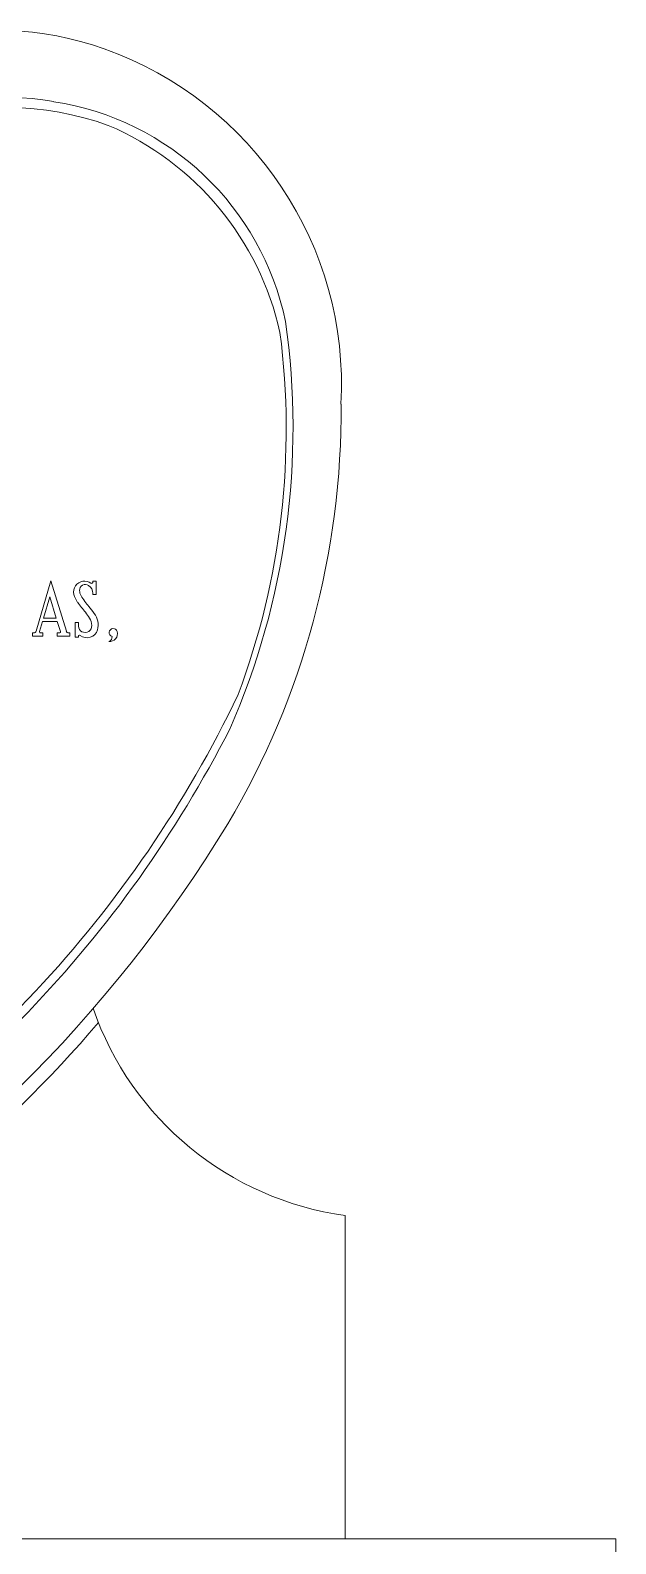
# Model space of a CAD drawing. Header units: inches. Extents: x -113 to 33, y -21 to 28.
# Drawn here: x 22.15 to 33.02, y -0.09 to 27.99 of the extents above; entities that cross this region are included whole.
import ezdxf

# ---------------------------------------------------------------- set-up
doc = ezdxf.new("R2010")
doc.units = ezdxf.units.IN
doc.header["$MEASUREMENT"] = 0
doc.layers.add('1', color=7, linetype='Continuous')

msp = doc.modelspace()

# ---------------------------------------------------------------- linework, layer by layer
at = {"color": 7, "linetype": 'Continuous', "lineweight": 5}
for p, q in [((22.262, 16.842), (22.533, 17.779)), ((22.533, 17.779), (22.823, 16.841)), ((23.313, 17.75), (23.313, 17.773)), ((23.313, 17.773), (23.376, 17.773)), ((23.376, 17.773), (23.376, 17.523)), ((22.401, 17.083), (22.514, 17.482)), ((22.514, 17.482), (22.635, 17.083)), ((23.313, 17.523), (23.313, 17.547)), ((23.376, 17.523), (23.313, 17.523)), ((22.383, 17.021), (22.326, 16.839)), ((22.653, 17.021), (22.383, 17.021)), ((22.635, 17.083), (22.401, 17.083)), ((22.715, 16.839), (22.653, 17.021)), ((22.985, 16.731), (22.985, 17.002)), ((22.985, 17.002), (23.047, 17.002)), ((23.047, 17.002), (23.047, 16.94)), ((22.197, 16.75), (22.197, 16.812)), ((22.197, 16.812), (22.222, 16.812)), ((22.385, 16.75), (22.197, 16.75)), ((22.346, 16.812), (22.385, 16.812)), ((22.385, 16.812), (22.385, 16.75)), ((22.655, 16.75), (22.655, 16.812)), ((22.655, 16.812), (22.695, 16.812)), ((22.885, 16.75), (22.655, 16.75)), ((22.863, 16.812), (22.885, 16.812)), ((22.885, 16.812), (22.885, 16.75)), ((23.047, 16.731), (22.985, 16.731)), ((23.047, 16.75), (23.047, 16.731)), ((27.997, 6), (27.997, 0))]:
    msp.add_line(p, q, dxfattribs=at)
for centre, radius, start, end in [((21.534, 22.053), 5.942, 70.3959, 139.7518), ((21.306, 21.412), 6.622, 356.9278, 70.4012), ((21.613, 21.096), 5.66, 80.0483, 144.6212), ((21.666, 20.792), 5.773, 70.4074, 143.944), ((21.804, 21.537), 5.193, 11.6831, 81.2784), ((21.459, 21.213), 5.455, 12.4437, 66.8776), ((13.077, 20.628), 13.952, 336.325, 8.0792), ((12.881, 20.589), 14.021, 339.4442, 7.3735), ((12.934, 20.923), 14.986, 329.2951, 0.5127), ((23.156, 17.573), 0.198, 97.716, 193.3434), ((23.175, 17.603), 0.107, 55.4024, 181.2073), ((23.163, 17.571), 0.201, 54.2526, 99.6475), ((23.293, 17.75), 0.0203, 231.0264, 0.7062), ((23.404, 17.645), 0.457, 194.9395, 215.6633), ((23.277, 17.603), 0.208, 180.6538, 209.1297), ((24.135, 18.1), 1.199, 209.8933, 221.8234), ((23.148, 17.551), 0.165, 358.5135, 57.7222), ((24.768, 18.586), 2.113, 214.8408, 221.176), ((25.343, 18.645), 2.606, 213.8033, 216.6947), ((22.395, 16.541), 1.136, 33.847, 41.903), ((23.047, 16.954), 0.366, 346.2477, 36.9458), ((23.171, 16.944), 0.124, 182.0169, 3.0686), ((23.204, 16.929), 0.208, 233.2267, 342.7037), ((23.008, 16.937), 0.287, 2.7591, 31.4937), ((23.693, 16.817), 0.0753, 14.4061, 253.5687), ((22.222, 16.853), 0.0406, 268.9015, 344.8383), ((22.346, 16.834), 0.0211, 166.6624, 268.4747), ((22.696, 16.833), 0.0203, 267.645, 19.2973), ((22.862, 16.854), 0.0413, 197.3404, 270.7755), ((23.065, 16.751), 0.0179, 38.6195, 183.5518), ((23.631, 16.794), 0.141, 261.5845, 17.125), ((23.591, 16.733), 0.0811, 283.8191, 7.8392), ((6.422, 25.013), 21.703, 299.2018, 334.4891), ((6.214, 25.065), 22.057, 299.3139, 332.9268), ((4.109, 26.451), 25.397, 300.398, 328.737), ((28.79, 11.73), 5.785, 199.0015, 262.126), ((6.014, 24.348), 22.824, 298.7107, 319.6947)]:
    msp.add_arc(centre, radius, start, end, dxfattribs=at)
at = {"layer": '1', "color": 7, "linetype": 'Continuous', "lineweight": 5}
for p, q in [((33.016, 0), (-33.016, 0)), ((33.016, -5.931), (33.016, 0))]:
    msp.add_line(p, q, dxfattribs=at)

doc.saveas('drawing.dxf')
